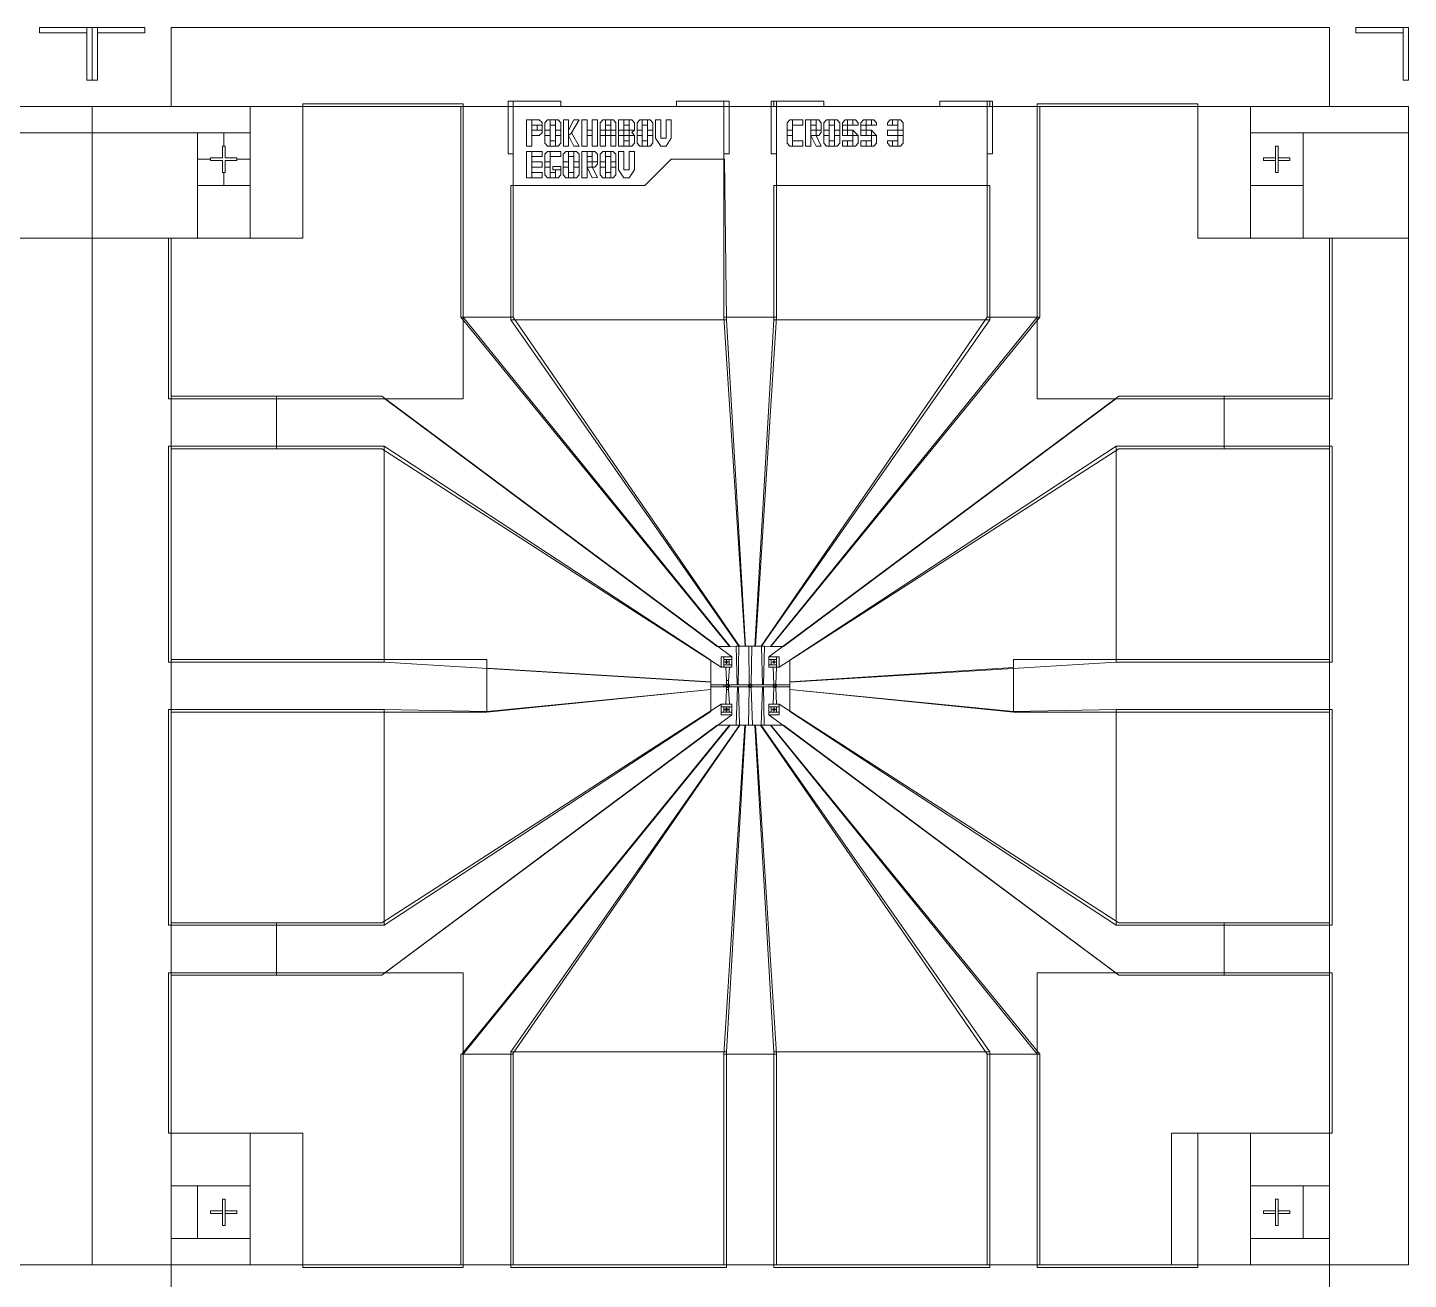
# Model space of a CAD drawing. Header units: millimetres. Extents: x -11355 to -1355, y 1102 to 18602.
# Drawn here: x -3978 to -1355, y 16224 to 18602 of the extents above; entities that cross this region are included whole.
import ezdxf

# ---------------------------------------------------------------- set-up
doc = ezdxf.new("R2010")
doc.units = ezdxf.units.MM
doc.header["$MEASUREMENT"] = 0
doc.layers.add('Etching', color=7, linetype='Continuous')
doc.layers.add('Ohmic', color=7, linetype='Continuous')
doc.layers.add('Mark', color=7, linetype='Continuous', plot=False)

msp = doc.modelspace()

# ---------------------------------------------------------------- linework, layer by layer
at = {"layer": 'Etching', "color": 242, "lineweight": 9}
for points in [[(-3705, 18451.5), (-1505, 18451.5), (-1505, 18601.5), (-3705, 18601.5), (-3705, 18451.5)], [(-4155, 18401.5), (-3855, 18401.5), (-3855, 18451.5), (-4155, 18451.5), (-4155, 18401.5)], [(-3855, 18401.5), (-3555, 18401.5), (-3555, 18451.5), (-3855, 18451.5), (-3855, 18401.5)], [(-3555, 18201.5), (-3455, 18201.5), (-3455, 18451.5), (-3555, 18451.5), (-3555, 18201.5)], [(-3155, 18051.5), (-3055, 18051.5), (-3055, 18451.5), (-3155, 18451.5), (-3155, 18051.5)], [(-2655, 18051.5), (-2555, 18051.5), (-2555, 18451.5), (-2655, 18451.5), (-2655, 18051.5)], [(-2155, 18051.5), (-2055, 18051.5), (-2055, 18451.5), (-2155, 18451.5), (-2155, 18051.5)], [(-1755, 18201.5), (-1655, 18201.5), (-1655, 18451.5), (-1755, 18451.5), (-1755, 18201.5)], [(-1655, 18401.5), (-1355, 18401.5), (-1355, 18451.5), (-1655, 18451.5), (-1655, 18401.5)], [(-4055, 18201.5), (-3855, 18201.5), (-3855, 18401.5), (-4055, 18401.5), (-4055, 18201.5)], [(-3855, 18201.5), (-3655, 18201.5), (-3655, 18401.5), (-3855, 18401.5), (-3855, 18201.5)], [(-1555, 18201.5), (-1355, 18201.5), (-1355, 18401.5), (-1555, 18401.5), (-1555, 18201.5)], [(-3655, 18201.5), (-3555, 18201.5), (-3555, 18301.5), (-3655, 18301.5), (-3655, 18201.5)], [(-1655, 18201.5), (-1555, 18201.5), (-1555, 18301.5), (-1655, 18301.5), (-1655, 18201.5)], [(-4005, 16251.5), (-3855, 16251.5), (-3855, 18201.5), (-4005, 18201.5), (-4005, 16251.5)], [(-3855, 16251.5), (-3705, 16251.5), (-3705, 18201.5), (-3855, 18201.5), (-3855, 16251.5)], [(-1505, 16251.5), (-1355, 16251.5), (-1355, 18201.5), (-1505, 18201.5), (-1505, 16251.5)], [(-2644.303, 17426.332), (-3155, 18051.5), (-3055, 18051.5), (-2625.63, 17426.5), (-2644.303, 17426.332)], [(-2614.921, 17426.501), (-2655, 18051.5), (-2555, 18051.5), (-2595.079, 17426.501), (-2614.921, 17426.501)], [(-2565.697, 17426.332), (-2055, 18051.5), (-2155, 18051.5), (-2584.37, 17426.5), (-2565.697, 17426.332)], [(-3705, 17801.5), (-3505, 17801.5), (-3505, 17901.5), (-3705, 17901.5), (-3705, 17801.5)], [(-3305, 17901.5), (-3505, 17901.5), (-3505, 17801.5), (-3305, 17801.5), (-2660, 17386.5), (-2660, 17406.5), (-2640, 17406.5), (-3305, 17901.5)], [(-1905, 17901.5), (-1705, 17901.5), (-1705, 17801.5), (-1905, 17801.5), (-2550, 17386.5), (-2550, 17406.5), (-2570, 17406.5), (-1905, 17901.5)], [(-1705, 17801.5), (-1505, 17801.5), (-1505, 17901.5), (-1705, 17901.5), (-1705, 17801.5)], [(-2632, 17426.442), (-2626.674, 17426.5), (-2627.693, 17353.416), (-2629.535, 17353.416), (-2632, 17426.442)], [(-2606.911, 17354.819), (-2603.091, 17354.819), (-2602, 17426.501), (-2608, 17426.501), (-2606.911, 17354.819)], [(-2578, 17426.442), (-2583.326, 17426.5), (-2582, 17353.409), (-2580, 17353.409), (-2578, 17426.442)], [(-3705, 17301.5), (-3105, 17301.5), (-3105, 17401.5), (-3705, 17401.5), (-3705, 17301.5)], [(-2660, 17386.5), (-2655, 17386.5), (-2655, 17406.5), (-2660, 17406.5), (-2660, 17386.5)], [(-2655, 17401.5), (-2640, 17401.5), (-2640, 17406.5), (-2655, 17406.5), (-2655, 17401.5)], [(-2655, 17386.5), (-2640, 17386.5), (-2640, 17391.5), (-2655, 17391.5), (-2655, 17386.5)], [(-2645, 17391.5), (-2640, 17391.5), (-2640, 17401.5), (-2645, 17401.5), (-2645, 17391.5)], [(-2570, 17401.5), (-2555, 17401.5), (-2555, 17406.5), (-2570, 17406.5), (-2570, 17401.5)], [(-2570, 17391.5), (-2565, 17391.5), (-2565, 17401.5), (-2570, 17401.5), (-2570, 17391.5)], [(-2570, 17386.5), (-2555, 17386.5), (-2555, 17391.5), (-2570, 17391.5), (-2570, 17386.5)], [(-2555, 17386.5), (-2550, 17386.5), (-2550, 17406.5), (-2555, 17406.5), (-2555, 17386.5)], [(-2105, 17301.5), (-1505, 17301.5), (-1505, 17401.5), (-2105, 17401.5), (-2105, 17301.5)], [(-2680.011, 17358.92), (-2680, 17344.148), (-3105, 17301.5), (-3105, 17385.126), (-2680.011, 17358.92)], [(-2644.656, 17386.499), (-2651.515, 17386.499), (-2649.927, 17361.5), (-2646.107, 17361.5), (-2644.656, 17386.499)], [(-2649.927, 17354.819), (-2646.107, 17354.819), (-2646.107, 17361.5), (-2649.927, 17361.5), (-2649.927, 17354.819)], [(-2561.342, 17386.5), (-2555, 17386.5), (-2556.41, 17354.819), (-2560.23, 17354.819), (-2561.342, 17386.5)], [(-2530.001, 17358.687), (-2530.002, 17344.147), (-2105, 17301.5), (-2105, 17386.121), (-2530.001, 17358.687)], [(-2680.011, 17349.591), (-2655.017, 17349.59), (-2655.017, 17353.41), (-2680.011, 17353.411), (-2680.011, 17349.591)], [(-2655.017, 17349.59), (-2651.337, 17349.59), (-2651.337, 17353.41), (-2655.017, 17353.41), (-2655.017, 17349.59)], [(-2644.656, 17316.5), (-2651.515, 17316.5), (-2649.927, 17344.5), (-2646.107, 17344.5), (-2644.656, 17316.5)], [(-2651.337, 17349.591), (-2649.431, 17351.497), (-2649.927, 17352.001), (-2651.337, 17353.411), (-2651.337, 17349.591)], [(-2648.517, 17353.409), (-2648.016, 17352.911), (-2646.107, 17354.819), (-2649.927, 17354.819), (-2648.517, 17353.409)], [(-2649.927, 17348.181), (-2646.107, 17348.181), (-2647.516, 17349.59), (-2648.021, 17350.087), (-2649.927, 17348.181)], [(-2646.107, 17344.5), (-2649.927, 17344.5), (-2649.927, 17348.18), (-2646.107, 17348.18), (-2646.107, 17344.5)], [(-2646.107, 17351.001), (-2644.697, 17349.591), (-2644.697, 17353.411), (-2646.606, 17351.501), (-2646.107, 17351.001)], [(-2644.697, 17353.41), (-2608.321, 17353.41), (-2608.321, 17349.59), (-2644.697, 17349.59), (-2644.697, 17353.41)], [(-2631.605, 17276.56), (-2625.63, 17276.499), (-2627.494, 17349.587), (-2629.425, 17349.587), (-2631.605, 17276.56)], [(-2608.321, 17349.59), (-2606.413, 17351.498), (-2606.911, 17352), (-2608.321, 17353.41), (-2608.321, 17349.59)], [(-2606.911, 17348.18), (-2603.091, 17348.18), (-2600.511, 17276.501), (-2608.032, 17276.501), (-2606.911, 17348.18)], [(-2605.501, 17353.408), (-2605, 17352.911), (-2603.091, 17354.818), (-2606.911, 17354.818), (-2605.501, 17353.408)], [(-2606.911, 17348.18), (-2603.091, 17348.18), (-2604.491, 17349.575), (-2605.01, 17350.095), (-2606.911, 17348.18)], [(-2603.091, 17351), (-2601.681, 17349.59), (-2601.681, 17353.41), (-2603.597, 17351.508), (-2603.091, 17351)], [(-2601.681, 17349.59), (-2561.64, 17349.59), (-2561.64, 17353.41), (-2601.681, 17353.41), (-2601.681, 17349.59)], [(-2578.249, 17276.561), (-2584.37, 17276.5), (-2582, 17349.589), (-2580, 17349.59), (-2578.249, 17276.561)], [(-2561.711, 17316.5), (-2555.034, 17316.5), (-2556.41, 17348.18), (-2560.23, 17348.18), (-2561.711, 17316.5)], [(-2561.64, 17353.409), (-2559.73, 17351.499), (-2560.23, 17350.999), (-2561.64, 17349.589), (-2561.64, 17353.409)], [(-2560.23, 17354.819), (-2558.322, 17352.911), (-2557.82, 17353.409), (-2556.41, 17354.819), (-2560.23, 17354.819)], [(-2558.816, 17349.585), (-2560.226, 17348.175), (-2556.406, 17348.175), (-2558.317, 17350.086), (-2558.816, 17349.585)], [(-2556.41, 17352), (-2556.907, 17351.499), (-2555, 17349.59), (-2555, 17353.41), (-2556.41, 17352)], [(-2530.001, 17349.584), (-2555, 17349.59), (-2555, 17353.41), (-2530.002, 17353.41), (-2530.001, 17349.584)], [(-3305, 16801.5), (-3505, 16801.5), (-3505, 16901.5), (-3305, 16901.5), (-2660, 17316.5), (-2660, 17296.5), (-2640, 17296.5), (-3305, 16801.5)], [(-2660, 17311.5), (-2640, 17311.5), (-2640, 17316.5), (-2660, 17316.5), (-2660, 17311.5)], [(-2660, 17301.5), (-2655, 17301.5), (-2655, 17311.5), (-2660, 17311.5), (-2660, 17301.5)], [(-2645, 17301.5), (-2640, 17301.5), (-2640, 17311.5), (-2645, 17311.5), (-2645, 17301.5)], [(-2570, 17311.5), (-2550, 17311.5), (-2550, 17316.5), (-2570, 17316.5), (-2570, 17311.5)], [(-1905, 16801.5), (-1705, 16801.5), (-1705, 16901.5), (-1905, 16901.5), (-2550, 17316.5), (-2550, 17296.5), (-2570, 17296.5), (-1905, 16801.5)], [(-2570, 17301.5), (-2565, 17301.5), (-2565, 17311.5), (-2570, 17311.5), (-2570, 17301.5)], [(-2555, 17301.5), (-2550, 17301.5), (-2550, 17311.5), (-2555, 17311.5), (-2555, 17301.5)], [(-2660, 17296.5), (-2640, 17296.5), (-2640, 17301.5), (-2660, 17301.5), (-2660, 17296.5)], [(-2570, 17296.5), (-2550, 17296.5), (-2550, 17301.5), (-2570, 17301.5), (-2570, 17296.5)], [(-2644.303, 17276.668), (-3152.605, 16651.5), (-3056.832, 16651.5), (-2624.63, 17276.5), (-2644.303, 17276.668)], [(-2615, 17276.5), (-2655, 16651.5), (-2555, 16651.5), (-2595, 17276.501), (-2615, 17276.5)], [(-2565.697, 17276.668), (-2055, 16651.5), (-2155, 16651.5), (-2585.37, 17276.5), (-2565.697, 17276.668)], [(-3705, 16801.5), (-3505, 16801.5), (-3505, 16901.5), (-3705, 16901.5), (-3705, 16801.5)], [(-1705, 16801.5), (-1505, 16801.5), (-1505, 16901.5), (-1705, 16901.5), (-1705, 16801.5)], [(-3155, 16251.5), (-3055, 16251.5), (-3055, 16651.5), (-3155, 16651.5), (-3155, 16251.5)], [(-2655, 16251.5), (-2555, 16251.5), (-2555, 16651.5), (-2655, 16651.5), (-2655, 16251.5)], [(-2155, 16251.5), (-2055, 16251.5), (-2055, 16651.5), (-2155, 16651.5), (-2155, 16251.5)], [(-3705, 16401.5), (-3555, 16401.5), (-3555, 16501.5), (-3705, 16501.5), (-3705, 16401.5)], [(-3555, 16251.5), (-3455, 16251.5), (-3455, 16501.5), (-3555, 16501.5), (-3555, 16251.5)], [(-1805, 16251.5), (-1655, 16251.5), (-1655, 16501.5), (-1805, 16501.5), (-1805, 16251.5)], [(-1655, 16401.5), (-1505, 16401.5), (-1505, 16501.5), (-1655, 16501.5), (-1655, 16401.5)], [(-3705, 16301.5), (-3655, 16301.5), (-3655, 16401.5), (-3705, 16401.5), (-3705, 16301.5)], [(-1555, 16301.5), (-1505, 16301.5), (-1505, 16401.5), (-1555, 16401.5), (-1555, 16301.5)], [(-3705, 16251.5), (-3555, 16251.5), (-3555, 16301.5), (-3705, 16301.5), (-3705, 16251.5)], [(-1655, 16251.5), (-1505, 16251.5), (-1505, 16301.5), (-1655, 16301.5), (-1655, 16251.5)], [(-3705, 16101.5), (-1505, 16101.5), (-1505, 16251.5), (-3705, 16251.5), (-3705, 16101.5)]]:
    msp.add_lwpolyline(points, dxfattribs=at)
at = {"layer": 'Mark', "color": 250, "lineweight": 9}
for points in [[(-3655, 18401.5), (-3605, 18401.5), (-3605, 18376.5), (-3607.5, 18376.5), (-3607.5, 18354), (-3630, 18354), (-3630, 18351.5), (-3655, 18351.5), (-3655, 18401.5)], [(-3555, 18401.5), (-3605, 18401.5), (-3605, 18376.5), (-3602.5, 18376.5), (-3602.5, 18354), (-3580, 18354), (-3580, 18351.5), (-3555, 18351.5), (-3555, 18401.5)], [(-3655, 18301.5), (-3605, 18301.5), (-3605, 18326.5), (-3607.5, 18326.5), (-3607.5, 18349), (-3630, 18349), (-3630, 18351.5), (-3655, 18351.5), (-3655, 18301.5)], [(-3555, 18301.5), (-3605, 18301.5), (-3605, 18326.5), (-3602.5, 18326.5), (-3602.5, 18349), (-3580, 18349), (-3580, 18351.5), (-3555, 18351.5), (-3555, 18301.5)]]:
    msp.add_lwpolyline(points, dxfattribs=at)
at = {"layer": 'Ohmic', "color": 114, "lineweight": 9}
for points in [[(-3955, 18591.5), (-3955, 18601.5), (-3865, 18601.5), (-3865, 18591.5), (-3955, 18591.5)], [(-3865, 18501.5), (-3855, 18501.5), (-3855, 18601.5), (-3865, 18601.5), (-3865, 18501.5)], [(-3855, 18501.5), (-3845, 18501.5), (-3845, 18601.5), (-3855, 18601.5), (-3855, 18501.5)], [(-3755, 18591.5), (-3755, 18601.5), (-3845, 18601.5), (-3845, 18591.5), (-3755, 18591.5)], [(-1455, 18591.5), (-1455, 18601.5), (-1365, 18601.5), (-1365, 18591.5), (-1455, 18591.5)], [(-1365, 18501.5), (-1355, 18501.5), (-1355, 18601.5), (-1365, 18601.5), (-1365, 18501.5)], [(-3710, 17896.5), (-3150, 17896.5), (-3150, 18456.5), (-3455, 18456.5), (-3455, 18201.5), (-3710, 18201.5), (-3710, 17896.5)], [(-3065, 18361.5), (-3055, 18361.5), (-3055, 18461.5), (-3065, 18461.5), (-3065, 18361.5)], [(-2965, 18451.5), (-2965, 18461.5), (-3055, 18461.5), (-3055, 18451.5), (-2965, 18451.5)], [(-2745, 18451.5), (-2745, 18461.5), (-2655, 18461.5), (-2655, 18451.5), (-2745, 18451.5)], [(-2655, 18361.5), (-2645, 18361.5), (-2645, 18461.5), (-2655, 18461.5), (-2655, 18361.5)], [(-2565, 18361.5), (-2555, 18361.5), (-2555, 18461.5), (-2565, 18461.5), (-2565, 18361.5)], [(-2465, 18451.5), (-2465, 18461.5), (-2560, 18461.5), (-2560, 18451.5), (-2465, 18451.5)], [(-2245, 18451.5), (-2245, 18461.5), (-2150, 18461.5), (-2150, 18451.5), (-2245, 18451.5)], [(-2155, 18361.5), (-2145, 18361.5), (-2145, 18461.5), (-2155, 18461.5), (-2155, 18361.5)], [(-1500, 17896.5), (-2060, 17896.5), (-2060, 18456.5), (-1755, 18456.5), (-1755, 18201.5), (-1500, 18201.5), (-1500, 17896.5)], [(-3030, 18376.5), (-3020, 18376.5), (-3020, 18426.5), (-3030, 18426.5), (-3030, 18376.5)], [(-3020, 18426.5), (-3020, 18416.5), (-3000, 18416.5), (-3000, 18421.484), (-3005.597, 18426.5), (-3020, 18426.5)], [(-3010, 18406.5), (-3010, 18416.5), (-3000, 18416.5), (-3000, 18406.5), (-3010, 18406.5)], [(-2995, 18406.516), (-2985, 18406.516), (-2985, 18426.516), (-2989.984, 18426.516), (-2995, 18420.919), (-2995, 18406.516)], [(-2985, 18416.516), (-2975, 18416.516), (-2975, 18426.516), (-2985, 18426.516), (-2985, 18416.516)], [(-2965, 18406.516), (-2975, 18406.516), (-2975, 18426.516), (-2970.016, 18426.516), (-2965, 18420.919), (-2965, 18406.516)], [(-2960, 18376.5), (-2950, 18376.5), (-2950, 18426.5), (-2960, 18426.5), (-2960, 18376.5)], [(-2950, 18406.5), (-2940, 18426.5), (-2930, 18426.5), (-2944.433, 18401.5), (-2950, 18396.5), (-2950, 18406.5)], [(-2925, 18376.5), (-2915, 18376.5), (-2915, 18426.5), (-2925, 18426.5), (-2925, 18376.5)], [(-2905, 18376.5), (-2895, 18376.5), (-2895, 18426.5), (-2905, 18426.5), (-2905, 18376.5)], [(-2890, 18406.5), (-2880, 18406.5), (-2880, 18426.5), (-2884.984, 18426.5), (-2890, 18420.903), (-2890, 18406.5)], [(-2880, 18416.5), (-2870, 18416.5), (-2870, 18426.5), (-2880, 18426.5), (-2880, 18416.5)], [(-2860, 18406.5), (-2870, 18406.5), (-2870, 18426.5), (-2865.016, 18426.5), (-2860, 18420.903), (-2860, 18406.5)], [(-2855, 18406.5), (-2845, 18406.5), (-2845, 18426.5), (-2855, 18426.5), (-2855, 18406.5)], [(-2845, 18416.5), (-2835, 18416.5), (-2835, 18426.5), (-2845, 18426.5), (-2845, 18416.5)], [(-2825, 18406.5), (-2835, 18406.5), (-2835, 18426.5), (-2830.016, 18426.5), (-2825, 18420.903), (-2825, 18406.5)], [(-2820, 18406.5), (-2810, 18406.5), (-2810, 18426.5), (-2814.984, 18426.5), (-2820, 18420.903), (-2820, 18406.5)], [(-2810, 18416.5), (-2800, 18416.5), (-2800, 18426.5), (-2810, 18426.5), (-2810, 18416.5)], [(-2790, 18406.5), (-2800, 18406.5), (-2800, 18426.5), (-2795.016, 18426.5), (-2790, 18420.903), (-2790, 18406.5)], [(-2765, 18376.5), (-2775, 18376.5), (-2785, 18391.405), (-2785, 18426.5), (-2775, 18426.5), (-2775, 18391.405), (-2765, 18391.405), (-2765, 18426.5), (-2755, 18426.5), (-2755, 18391.405), (-2765, 18376.5)], [(-2535, 18406.5), (-2525, 18406.5), (-2525, 18426.5), (-2529.984, 18426.5), (-2535, 18420.903), (-2535, 18406.5)], [(-2525, 18416.5), (-2505, 18416.5), (-2505, 18426.5), (-2525, 18426.5), (-2525, 18416.5)], [(-2500, 18376.5), (-2490, 18376.5), (-2490, 18426.5), (-2500, 18426.5), (-2500, 18376.5)], [(-2490, 18426.5), (-2480, 18426.5), (-2480, 18416.5), (-2490, 18416.5), (-2490, 18426.5)], [(-2470, 18406.5), (-2480, 18406.5), (-2480, 18426.5), (-2475.016, 18426.5), (-2470, 18420.903), (-2470, 18406.5)], [(-2465, 18406.5), (-2455, 18406.5), (-2455, 18426.5), (-2459.984, 18426.5), (-2465, 18420.903), (-2465, 18406.5)], [(-2455, 18416.5), (-2445, 18416.5), (-2445, 18426.5), (-2455, 18426.5), (-2455, 18416.5)], [(-2435, 18406.5), (-2445, 18406.5), (-2445, 18426.5), (-2440.016, 18426.5), (-2435, 18420.903), (-2435, 18406.5)], [(-2429.975, 18416.5), (-2420, 18416.536), (-2420, 18426.536), (-2424.984, 18426.536), (-2430, 18420.939), (-2429.975, 18416.5)], [(-2430, 18406.5), (-2420, 18406.5), (-2420, 18416.5), (-2430, 18416.5), (-2430, 18406.5)], [(-2420, 18416.5), (-2410, 18416.5), (-2410, 18426.5), (-2420, 18426.5), (-2420, 18416.5)], [(-2400.025, 18416.464), (-2410, 18416.5), (-2410, 18426.5), (-2405.016, 18426.5), (-2400, 18420.903), (-2400.025, 18416.464)], [(-2394.975, 18416.5), (-2385, 18416.536), (-2385, 18426.536), (-2389.984, 18426.536), (-2395, 18420.939), (-2394.975, 18416.5)], [(-2395, 18406.5), (-2385, 18406.5), (-2385, 18416.5), (-2395, 18416.5), (-2395, 18406.5)], [(-2385, 18416.5), (-2375, 18416.5), (-2375, 18426.5), (-2385, 18426.5), (-2385, 18416.5)], [(-2365.025, 18416.464), (-2375, 18416.5), (-2375, 18426.5), (-2370.016, 18426.5), (-2365, 18420.903), (-2365.025, 18416.464)], [(-2344.542, 18416.5), (-2334.567, 18416.536), (-2334.567, 18426.536), (-2339.551, 18426.536), (-2344.567, 18420.939), (-2344.542, 18416.5)], [(-2324.542, 18426.5), (-2334.567, 18426.536), (-2334.567, 18416.536), (-2324.542, 18416.5), (-2324.542, 18426.5)], [(-2314.542, 18406.5), (-2324.542, 18406.5), (-2324.542, 18426.5), (-2319.558, 18426.5), (-2314.542, 18420.903), (-2314.542, 18406.5)], [(-3020, 18396.5), (-3020, 18406.5), (-3000, 18406.5), (-3000, 18401.516), (-3005.597, 18396.5), (-3020, 18396.5)], [(-2995, 18396.516), (-2985, 18396.516), (-2985, 18406.516), (-2995, 18406.516), (-2995, 18396.516)], [(-2995, 18396.516), (-2985, 18396.516), (-2985, 18376.516), (-2989.984, 18376.516), (-2995, 18382.113), (-2995, 18396.516)], [(-2985, 18376.516), (-2975, 18376.516), (-2975, 18386.516), (-2985, 18386.516), (-2985, 18376.516)], [(-2975, 18396.516), (-2965, 18396.516), (-2965, 18406.516), (-2975, 18406.516), (-2975, 18396.516)], [(-2965, 18396.516), (-2975, 18396.516), (-2975, 18376.516), (-2970.016, 18376.516), (-2965, 18382.113), (-2965, 18396.516)], [(-2950, 18396.5), (-2940, 18376.5), (-2930, 18376.5), (-2944.433, 18401.5), (-2950, 18396.5)], [(-2915, 18396.5), (-2905, 18396.5), (-2905, 18406.5), (-2915, 18406.5), (-2915, 18396.5)], [(-2890, 18396.5), (-2880, 18396.5), (-2880, 18406.5), (-2890, 18406.5), (-2890, 18396.5)], [(-2890, 18396.5), (-2880, 18396.5), (-2880, 18376.5), (-2890, 18376.5), (-2890, 18396.5)], [(-2880, 18396.5), (-2870, 18396.5), (-2870, 18406.5), (-2880, 18406.5), (-2880, 18396.5)], [(-2870, 18396.5), (-2860, 18396.5), (-2860, 18406.5), (-2870, 18406.5), (-2870, 18396.5)], [(-2860, 18396.5), (-2870, 18396.5), (-2870, 18376.5), (-2860, 18376.5), (-2860, 18396.5)], [(-2855, 18396.5), (-2845, 18396.5), (-2845, 18406.5), (-2855, 18406.5), (-2855, 18396.5)], [(-2855, 18396.5), (-2845, 18396.5), (-2845, 18376.5), (-2855, 18376.5), (-2855, 18396.5)], [(-2845, 18396.5), (-2835, 18396.5), (-2835, 18406.5), (-2845, 18406.5), (-2845, 18396.5)], [(-2845, 18376.5), (-2835, 18376.5), (-2835, 18386.5), (-2845, 18386.5), (-2845, 18376.5)], [(-2835, 18406.5), (-2825, 18406.5), (-2830, 18402.206), (-2825, 18396.5), (-2835, 18396.5), (-2835, 18406.5)], [(-2825, 18396.5), (-2835, 18396.5), (-2835, 18376.5), (-2830.016, 18376.5), (-2825, 18382.097), (-2825, 18396.5)], [(-2820, 18396.5), (-2810, 18396.5), (-2810, 18406.5), (-2820, 18406.5), (-2820, 18396.5)], [(-2820, 18396.5), (-2810, 18396.5), (-2810, 18376.5), (-2814.984, 18376.5), (-2820, 18382.097), (-2820, 18396.5)], [(-2810, 18376.5), (-2800, 18376.5), (-2800, 18386.5), (-2810, 18386.5), (-2810, 18376.5)], [(-2800, 18396.5), (-2790, 18396.5), (-2790, 18406.5), (-2800, 18406.5), (-2800, 18396.5)], [(-2790, 18396.5), (-2800, 18396.5), (-2800, 18376.5), (-2795.016, 18376.5), (-2790, 18382.097), (-2790, 18396.5)], [(-2535, 18396.5), (-2525, 18396.5), (-2525, 18406.5), (-2535, 18406.5), (-2535, 18396.5)], [(-2535, 18396.5), (-2525, 18396.5), (-2525, 18376.5), (-2529.984, 18376.5), (-2535, 18382.097), (-2535, 18396.5)], [(-2525, 18376.5), (-2505, 18376.5), (-2505, 18386.5), (-2525, 18386.5), (-2525, 18376.5)], [(-2490, 18406.5), (-2480, 18406.5), (-2480, 18396.5), (-2490, 18396.5), (-2490, 18406.5)], [(-2490, 18396.5), (-2480, 18376.5), (-2470.012, 18376.556), (-2480, 18396.5), (-2490, 18396.5)], [(-2470.025, 18406.536), (-2480, 18406.5), (-2480, 18396.5), (-2475.016, 18396.5), (-2470, 18402.097), (-2470.025, 18406.536)], [(-2465, 18396.5), (-2455, 18396.5), (-2455, 18406.5), (-2465, 18406.5), (-2465, 18396.5)], [(-2465, 18396.5), (-2455, 18396.5), (-2455, 18376.5), (-2459.984, 18376.5), (-2465, 18382.097), (-2465, 18396.5)], [(-2455, 18376.5), (-2445, 18376.5), (-2445, 18386.5), (-2455, 18386.5), (-2455, 18376.5)], [(-2445, 18396.5), (-2435, 18396.5), (-2435, 18406.5), (-2445, 18406.5), (-2445, 18396.5)], [(-2435, 18396.5), (-2445, 18396.5), (-2445, 18376.5), (-2440.016, 18376.5), (-2435, 18382.097), (-2435, 18396.5)], [(-2430, 18396.5), (-2420, 18396.5), (-2420, 18406.5), (-2430, 18406.5), (-2430, 18396.5)], [(-2430, 18386.5), (-2420, 18386.5), (-2420, 18376.5), (-2430, 18376.5), (-2430, 18386.5)], [(-2420, 18396.5), (-2410, 18396.5), (-2410, 18406.5), (-2420, 18406.5), (-2420, 18396.5)], [(-2420, 18376.5), (-2410, 18376.5), (-2410, 18386.5), (-2420, 18386.5), (-2420, 18376.5)], [(-2410, 18406.5), (-2405, 18401.5), (-2400, 18396.5), (-2410, 18396.5), (-2410, 18406.5)], [(-2400, 18396.5), (-2410, 18396.5), (-2410, 18376.5), (-2405.016, 18376.5), (-2400, 18382.097), (-2400, 18396.5)], [(-2395, 18396.5), (-2385, 18396.5), (-2385, 18406.5), (-2395, 18406.5), (-2395, 18396.5)], [(-2395, 18386.5), (-2385, 18386.5), (-2385, 18376.5), (-2395, 18376.5), (-2395, 18386.5)], [(-2385, 18396.5), (-2375, 18396.5), (-2375, 18406.5), (-2385, 18406.5), (-2385, 18396.5)], [(-2385, 18376.5), (-2375, 18376.5), (-2375, 18386.5), (-2385, 18386.5), (-2385, 18376.5)], [(-2375, 18406.5), (-2370, 18401.5), (-2365, 18396.5), (-2375, 18396.5), (-2375, 18406.5)], [(-2365, 18396.5), (-2375, 18396.5), (-2375, 18376.5), (-2370.016, 18376.5), (-2365, 18382.097), (-2365, 18396.5)], [(-2344.542, 18386.536), (-2334.567, 18386.5), (-2334.567, 18376.5), (-2339.551, 18376.5), (-2344.567, 18382.097), (-2344.542, 18386.536)], [(-2344.542, 18396.5), (-2324.542, 18396.5), (-2324.542, 18406.5), (-2344.542, 18406.5), (-2344.542, 18396.5)], [(-2324.542, 18386.5), (-2334.567, 18386.5), (-2334.542, 18376.5), (-2324.542, 18376.5), (-2324.542, 18386.5)], [(-2324.542, 18396.5), (-2314.542, 18396.5), (-2314.542, 18406.5), (-2324.542, 18406.5), (-2324.542, 18396.5)], [(-2314.542, 18396.5), (-2324.542, 18396.5), (-2324.542, 18376.5), (-2319.558, 18376.5), (-2314.542, 18382.097), (-2314.542, 18396.5)], [(-3030, 18316.484), (-3020, 18316.484), (-3020, 18366.484), (-3030, 18366.484), (-3030, 18316.484)], [(-3020, 18356.484), (-3000, 18356.484), (-3000, 18366.484), (-3020, 18366.484), (-3020, 18356.484)], [(-2995.038, 18346.484), (-2985.038, 18346.484), (-2985.038, 18366.484), (-2990.022, 18366.484), (-2995.038, 18360.887), (-2995.038, 18346.484)], [(-2985.038, 18356.484), (-2965.038, 18356.484), (-2965.038, 18366.484), (-2985.038, 18366.484), (-2985.038, 18356.484)], [(-2960.032, 18346.484), (-2950.032, 18346.484), (-2950.032, 18366.484), (-2955.016, 18366.484), (-2960.032, 18360.887), (-2960.032, 18346.484)], [(-2950.032, 18356.484), (-2940.032, 18356.484), (-2940.032, 18366.484), (-2950.032, 18366.484), (-2950.032, 18356.484)], [(-2930.032, 18346.484), (-2940.032, 18346.484), (-2940.032, 18366.484), (-2935.048, 18366.484), (-2930.032, 18360.887), (-2930.032, 18346.484)], [(-2925.038, 18316.484), (-2915.038, 18316.484), (-2915.038, 18366.484), (-2925.038, 18366.484), (-2925.038, 18316.484)], [(-2915.038, 18366.484), (-2905.038, 18366.484), (-2905.038, 18356.484), (-2915.038, 18356.484), (-2915.038, 18366.484)], [(-2895.038, 18346.484), (-2905.038, 18346.484), (-2905.038, 18366.484), (-2900.054, 18366.484), (-2895.038, 18360.887), (-2895.038, 18346.484)], [(-2890.038, 18346.484), (-2880.038, 18346.484), (-2880.038, 18366.484), (-2885.022, 18366.484), (-2890.038, 18360.887), (-2890.038, 18346.484)], [(-2880.038, 18356.484), (-2870.038, 18356.484), (-2870.038, 18366.484), (-2880.038, 18366.484), (-2880.038, 18356.484)], [(-2860.038, 18346.484), (-2870.038, 18346.484), (-2870.038, 18366.484), (-2865.054, 18366.484), (-2860.038, 18360.887), (-2860.038, 18346.484)], [(-2835.038, 18316.484), (-2845.038, 18316.484), (-2855.038, 18331.389), (-2855.038, 18366.484), (-2845.038, 18366.484), (-2845.038, 18331.389), (-2835.038, 18331.389), (-2835.038, 18366.484), (-2825.038, 18366.484), (-2825.038, 18331.389), (-2835.038, 18316.484)], [(-1607.5, 18326.5), (-1602.5, 18326.5), (-1602.5, 18376.5), (-1607.5, 18376.5), (-1607.5, 18326.5)], [(-3060, 18046.5), (-2650, 18046.5), (-2654, 18351.5), (-2755, 18351.5), (-2805, 18301.5), (-3060, 18301.5), (-3060, 18046.5)], [(-3020, 18336.484), (-3000, 18336.484), (-3000, 18346.484), (-3020, 18346.484), (-3020, 18336.484)], [(-2995.038, 18336.484), (-2985.038, 18336.484), (-2985.038, 18346.484), (-2995.038, 18346.484), (-2995.038, 18336.484)], [(-2995.038, 18336.484), (-2985.038, 18336.484), (-2985.038, 18316.484), (-2990.022, 18316.484), (-2995.038, 18322.081), (-2995.038, 18336.484)], [(-2965.05, 18337.766), (-2965.056, 18331.613), (-2979.677, 18331.673), (-2979.677, 18337.766), (-2975.038, 18337.766), (-2965.05, 18337.766)], [(-2965.056, 18331.613), (-2975.038, 18331.674), (-2975.038, 18316.484), (-2970.054, 18316.484), (-2965.038, 18322.081), (-2965.056, 18331.613)], [(-2960.032, 18336.484), (-2950.032, 18336.484), (-2950.032, 18346.484), (-2960.032, 18346.484), (-2960.032, 18336.484)], [(-2960.032, 18336.484), (-2950.032, 18336.484), (-2950.032, 18316.484), (-2955.016, 18316.484), (-2960.032, 18322.081), (-2960.032, 18336.484)], [(-2940.032, 18336.484), (-2930.032, 18336.484), (-2930.032, 18346.484), (-2940.032, 18346.484), (-2940.032, 18336.484)], [(-2930.032, 18336.484), (-2940.032, 18336.484), (-2940.032, 18316.484), (-2935.048, 18316.484), (-2930.032, 18322.081), (-2930.032, 18336.484)], [(-2915.038, 18346.484), (-2905.038, 18346.484), (-2905.038, 18336.484), (-2915.038, 18336.484), (-2915.038, 18346.484)], [(-2915.038, 18336.484), (-2905.038, 18316.484), (-2895.05, 18316.54), (-2905.038, 18336.484), (-2915.038, 18336.484)], [(-2895.063, 18346.52), (-2905.038, 18346.484), (-2905.038, 18336.484), (-2900.054, 18336.484), (-2895.038, 18342.081), (-2895.063, 18346.52)], [(-2890.038, 18336.484), (-2880.038, 18336.484), (-2880.038, 18346.484), (-2890.038, 18346.484), (-2890.038, 18336.484)], [(-2890.038, 18336.484), (-2880.038, 18336.484), (-2880.038, 18316.484), (-2885.022, 18316.484), (-2890.038, 18322.081), (-2890.038, 18336.484)], [(-2870.038, 18336.484), (-2860.038, 18336.484), (-2860.038, 18346.484), (-2870.038, 18346.484), (-2870.038, 18336.484)], [(-2860.038, 18336.484), (-2870.038, 18336.484), (-2870.038, 18316.484), (-2865.054, 18316.484), (-2860.038, 18322.081), (-2860.038, 18336.484)], [(-1630, 18354), (-1630, 18349), (-1607.5, 18349), (-1607.5, 18354), (-1630, 18354)], [(-1580, 18354), (-1580, 18349), (-1602.5, 18349), (-1602.5, 18354), (-1580, 18354)], [(-3020, 18316.484), (-3000, 18316.484), (-3000, 18326.484), (-3020, 18326.484), (-3020, 18316.484)], [(-2985.038, 18326.484), (-2975.038, 18326.484), (-2975.038, 18316.484), (-2985.038, 18316.484), (-2985.038, 18326.484)], [(-2950.032, 18316.484), (-2940.032, 18316.484), (-2940.032, 18326.484), (-2950.032, 18326.484), (-2950.032, 18316.484)], [(-2880.038, 18316.484), (-2870.038, 18316.484), (-2870.038, 18326.484), (-2880.038, 18326.484), (-2880.038, 18316.484)], [(-2560, 18046.5), (-2150, 18046.5), (-2150, 18301.5), (-2560, 18301.5), (-2560, 18046.5)], [(-3299.282, 17896.5), (-3150, 17896.5), (-3150, 18051.496), (-2643.303, 17426.332), (-2667.855, 17426.332), (-3299.282, 17896.5)], [(-2626.676, 17426.5), (-3060, 18046.5), (-2650, 18046.5), (-2613.921, 17426.501), (-2626.676, 17426.5)], [(-2583.324, 17426.5), (-2150, 18046.5), (-2560, 18046.5), (-2596.079, 17426.501), (-2583.324, 17426.5)], [(-1910.718, 17896.5), (-2060, 17896.5), (-2060, 18051.496), (-2566.697, 17426.332), (-2542.145, 17426.332), (-1910.718, 17896.5)], [(-3710, 17396.5), (-3300, 17396.5), (-3300, 17806.5), (-3710, 17806.5), (-3710, 17396.5)], [(-3300, 17396.5), (-3300, 17806.5), (-2680, 17400.368), (-2680.012, 17358.5), (-3300, 17396.5)], [(-1910, 17396.5), (-1910, 17806.5), (-2530, 17400.368), (-2530.001, 17358.5), (-1910, 17396.5)], [(-1910, 17396.5), (-1500, 17396.5), (-1500, 17806.5), (-1910, 17806.5), (-1910, 17396.5)], [(-2653, 17396), (-2653, 17397), (-2650.5, 17397), (-2650.5, 17396), (-2653, 17396)], [(-2650.5, 17393.5), (-2649.5, 17393.5), (-2649.5, 17399.5), (-2650.5, 17399.5), (-2650.5, 17393.5)], [(-2649.5, 17396), (-2649.5, 17397), (-2647, 17397), (-2647, 17396), (-2649.5, 17396)], [(-2560.5, 17396), (-2560.5, 17397), (-2563, 17397), (-2563, 17396), (-2560.5, 17396)], [(-2560.5, 17393.5), (-2559.5, 17393.5), (-2559.5, 17399.5), (-2560.5, 17399.5), (-2560.5, 17393.5)], [(-2557, 17396), (-2557, 17397), (-2559.5, 17397), (-2559.5, 17396), (-2557, 17396)], [(-3300, 16896.5), (-3300, 17068.954), (-3300, 17306.5), (-3105, 17302.5), (-2680, 17344.5), (-2680, 17302.668), (-3300, 16896.5)], [(-1910, 16896.5), (-1910, 17068.954), (-1910, 17306.5), (-2105, 17302.5), (-2530.002, 17344.5), (-2530, 17302.668), (-1910, 16896.5)], [(-2650.5, 17303.5), (-2649.5, 17303.5), (-2649.5, 17309.5), (-2650.5, 17309.5), (-2650.5, 17303.5)], [(-2560.5, 17303.5), (-2559.5, 17303.5), (-2559.5, 17309.5), (-2560.5, 17309.5), (-2560.5, 17303.5)], [(-3710, 16896.5), (-3300, 16896.5), (-3300, 17306.5), (-3710, 17306.5), (-3710, 16896.5)], [(-2653, 17306), (-2653, 17307), (-2650.5, 17307), (-2650.5, 17306), (-2653, 17306)], [(-2649.5, 17306), (-2649.5, 17307), (-2647, 17307), (-2647, 17306), (-2649.5, 17306)], [(-2560.5, 17306), (-2560.5, 17307), (-2563, 17307), (-2563, 17306), (-2560.5, 17306)], [(-2557, 17306), (-2557, 17307), (-2559.5, 17307), (-2559.5, 17306), (-2557, 17306)], [(-1910, 16896.5), (-1500, 16896.5), (-1500, 17306.5), (-1910, 17306.5), (-1910, 16896.5)], [(-3299.282, 16806.5), (-3150, 16806.5), (-3150, 16651.504), (-2643.303, 17276.668), (-2667.855, 17276.668), (-3299.282, 16806.5)], [(-2650, 16656.5), (-3060, 16656.5), (-2625.63, 17276.5), (-2614, 17276.5), (-2650, 16656.5)], [(-2560, 16656.5), (-2150, 16656.5), (-2584.37, 17276.5), (-2596, 17276.5), (-2560, 16656.5)], [(-1910.718, 16806.5), (-2060, 16806.5), (-2060, 16651.504), (-2566.697, 17276.668), (-2542.145, 17276.668), (-1910.718, 16806.5)], [(-3710, 16806.5), (-3150, 16806.5), (-3150, 16246.5), (-3455, 16246.5), (-3455, 16501.5), (-3710, 16501.5), (-3710, 16806.5)], [(-1500, 16806.5), (-2060, 16806.5), (-2060, 16246.5), (-1755, 16246.5), (-1755, 16501.5), (-1500, 16501.5), (-1500, 16806.5)], [(-3060, 16246.5), (-2650, 16246.5), (-2650, 16656.5), (-3060, 16656.5), (-3060, 16246.5)], [(-2560, 16246.5), (-2150, 16246.5), (-2150, 16656.5), (-2560, 16656.5), (-2560, 16246.5)], [(-3607.5, 16326.5), (-3602.5, 16326.5), (-3602.5, 16376.5), (-3607.5, 16376.5), (-3607.5, 16326.5)], [(-1607.5, 16326.5), (-1602.5, 16326.5), (-1602.5, 16376.5), (-1607.5, 16376.5), (-1607.5, 16326.5)], [(-3630, 16354), (-3630, 16349), (-3607.5, 16349), (-3607.5, 16354), (-3630, 16354)], [(-3580, 16354), (-3580, 16349), (-3602.5, 16349), (-3602.5, 16354), (-3580, 16354)], [(-1630, 16354), (-1630, 16349), (-1607.5, 16349), (-1607.5, 16354), (-1630, 16354)], [(-1580, 16354), (-1580, 16349), (-1602.5, 16349), (-1602.5, 16354), (-1580, 16354)]]:
    msp.add_lwpolyline(points, dxfattribs=at)

doc.saveas('drawing.dxf')
